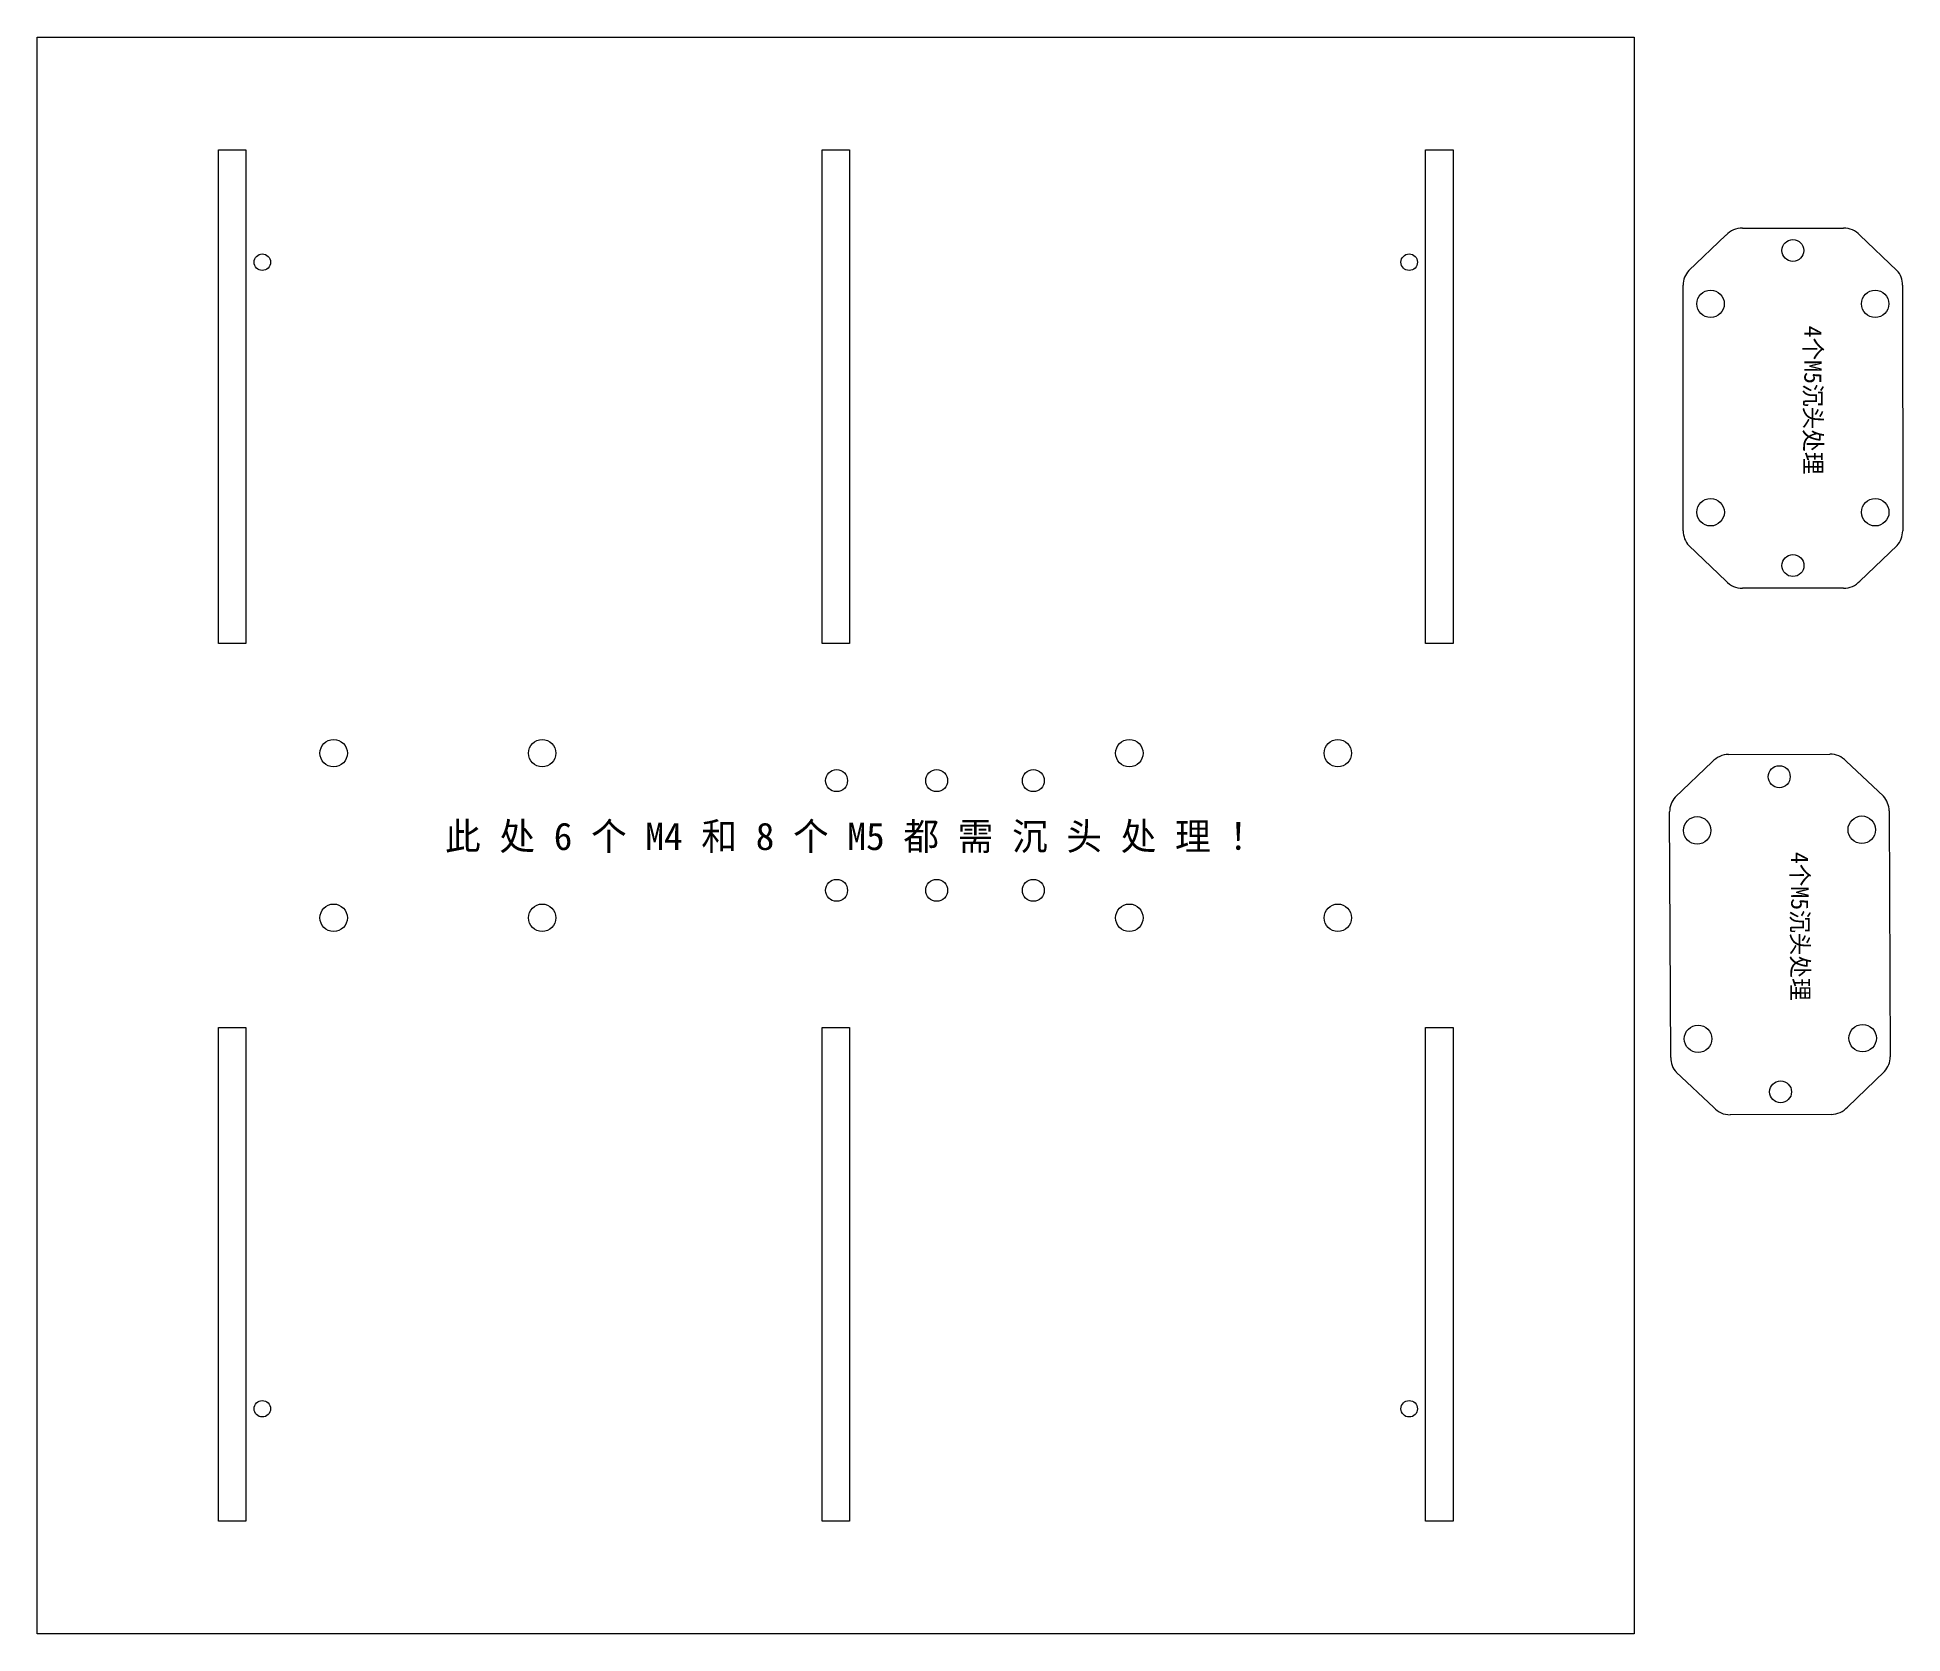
# Model space of a CAD drawing. Header units: millimetres. Extents: x 503 to 843, y 38 to 329.
import ezdxf

# ---------------------------------------------------------------- set-up
doc = ezdxf.new("R2010")
doc.units = ezdxf.units.MM
doc.layers.get('0').update_dxf_attribs({"lineweight": 18})
doc.layers.add('尺寸线层', color=3, linetype='Continuous', lineweight=18, true_color=0x00ff00)

# ---------------------------------------------------------------- blocks, each defined once
blk = doc.blocks.new('线轴连接片')
at = {"color": 7, "linetype": 'Continuous', "lineweight": 15}
for p, q in [((-25.09, 19.26), (-31.5, 12.48)), ((-22.42, 20.29), (22.39, 20.3)), ((31.53, 12.48), (25.07, 19.27)), ((-32.82, -8.92), (-32.82, 9.51)), ((32.85, 9.51), (32.85, -8.92)), ((-31.5, -11.9), (-25.09, -18.68)), ((25.07, -18.68), (31.53, -11.89)), ((22.4, -19.7), (-22.41, -19.71))]:
    blk.add_line(p, q, dxfattribs=at)
for centre, radius in [((-19.01, 15.29), 2.5), ((18.99, 15.3), 2.5), ((-28.73, 0.29), 2), ((28.71, 0.3), 2), ((-19.01, -14.71), 2.5), ((18.99, -14.7), 2.5)]:
    blk.add_circle(centre, radius, dxfattribs=at)
for centre, start, end in [((-22.42, 16.29), 90.0041, 132.0041), ((22.39, 16.3), 48.0041, 90.0041), ((-28.82, 9.51), 132.0041, 180.0041), ((28.85, 9.51), 0.0041, 48.0041), ((-28.82, -8.92), 180.0041, 228.0041), ((28.85, -8.92), 312.0041, 0.0041), ((-22.41, -15.71), 228.0041, 270.0041), ((22.4, -15.7), 270.0041, 312.0041)]:
    blk.add_arc(centre, 4, start, end, dxfattribs=at)
at = {"layer": '尺寸线层', "insert": (-15.01, 5.55), "char_height": 3.175, "width": 35.0819, "attachment_point": 1}
blk.add_mtext('4个M5沉头处理', dxfattribs=at)
blk = doc.blocks.new('底板')
for points in [[(-145.5, -145.5), (-145.5, 145.5), (145.5, 145.5), (145.5, -145.5)], [(-112.5, 35), (-112.5, 125), (-107.5, 125), (-107.5, 35)], [(-2.5, 35), (-2.5, 125), (2.5, 125), (2.5, 35)], [(107.5, 35), (107.5, 125), (112.5, 125), (112.5, 35)], [(-112.5, -125), (-112.5, -35), (-107.5, -35), (-107.5, -125)], [(-2.5, -125), (-2.5, -35), (2.5, -35), (2.5, -125)], [(107.5, -125), (107.5, -35), (112.5, -35), (112.5, -125)]]:
    blk.add_lwpolyline(points, close=True)
for centre, radius in [((-104.5, 104.5), 1.5), ((104.5, 104.5), 1.5), ((0.15, 10), 2), ((18.39, 10), 2), ((36.01, 10), 2), ((0.15, -10), 2), ((18.39, -10), 2), ((36.01, -10), 2), ((-104.5, -104.5), 1.5), ((104.5, -104.5), 1.5)]:
    blk.add_circle(centre, radius)
at = {"color": 7, "linetype": 'Continuous', "lineweight": 15}
for centre in [(-91.5, 15), (-53.5, 15), (53.5, 15), (91.5, 15), (-91.5, -15), (-53.5, -15), (53.5, -15), (91.5, -15)]:
    blk.add_circle(centre, 2.5, dxfattribs=at)
at = {"layer": '尺寸线层', "linetype": 'Continuous', "insert": (-71.2, 2.35), "char_height": 5, "width": 165.3637, "attachment_point": 1}
blk.add_mtext('此 处 6 个 M4 和 8 个 M5 都 需 沉 头 处 理 ！', dxfattribs=at)

msp = doc.modelspace()

# ---------------------------------------------------------------- block references
msp.add_blockref('底板', (648.48, 183.82))
for p, rotation in [((822.61, 261.73), 269.9981726010646), ((820.24, 165.8), 270.2296307932641)]:
    msp.add_blockref('线轴连接片', p, dxfattribs=dict(rotation=rotation))

doc.saveas('drawing.dxf')
